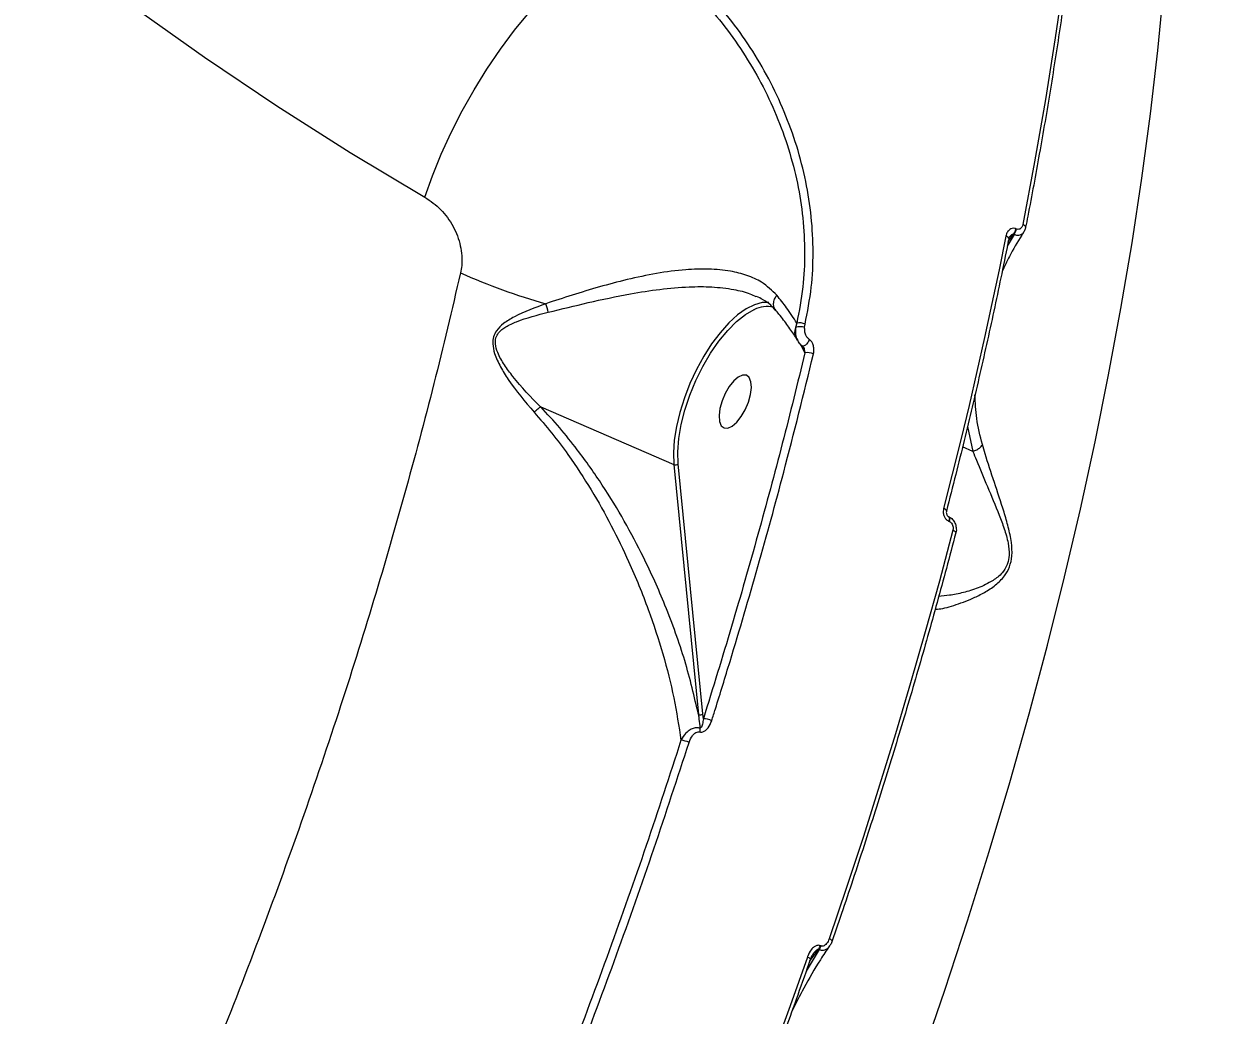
# Model space of a CAD drawing. Header units: millimetres. Extents: x -6901 to 7060, y -7557 to 6158.
# Drawn here: x 2441.8 to 2630.1, y -3014.3 to -2858.6 of the extents above; entities that cross this region are included whole.
import ezdxf

# ---------------------------------------------------------------- set-up
doc = ezdxf.new("R2010")
doc.units = ezdxf.units.MM
for name, color, linetype in [('DIKOM_ОБЪЕКТ', 7, 'Continuous'), ('DIKOM_РАЗМЕР_ЗОНА', 7, 'Continuous'), ('DIKOM_РАЗМЕР_ОБЪЕКТА', 7, 'Continuous')]:
    doc.layers.add(name, color=color, linetype=linetype)
doc.styles.add('style1', font='arial.ttf', dxfattribs={"width": 0.8})
doc.dimstyles.new('1-50', dxfattribs={"dimtxt": 300, "dimasz": 200, "dimexe": 100, "dimexo": 0, "dimgap": 100, "dimtad": 1, "dimtxsty": 'style1', "dimcen": 200, "dimclrd": 7, "dimclre": 7, "dimclrt": 7, "dimadec": 1, "dimazin": 2, "dimtfac": 1, "dimtmove": 0, "dimatfit": 2, "dimfxl": 0, "dimlwd": 25, "dimlwe": 18, "dimarcsym": 0})

# ---------------------------------------------------------------- blocks, each defined once
blk = doc.blocks.new('*D1')
at = {"layer": 'Defpoints', "color": 0, "transparency": 16777216}
for p in [(-4076.66, -462.32), (4983.51, -3127.59), (4983.51, -6854.07)]:
    blk.add_point(p, dxfattribs=at)
at = {"layer": 'DIKOM_РАЗМЕР_ОБЪЕКТА', "color": 7, "lineweight": 18, "transparency": 16777216}
for p, q in [((-4076.66, -462.32), (-4076.66, -6954.07)), ((4983.51, -3127.59), (4983.51, -6954.07))]:
    blk.add_line(p, q, dxfattribs=at)
at = {"layer": 'DIKOM_РАЗМЕР_ОБЪЕКТА', "color": 7, "lineweight": 25, "transparency": 16777216}
blk.add_line((-3876.66, -6854.07), (4783.51, -6854.07), dxfattribs=at)
at = {"layer": 'DIKOM_РАЗМЕР_ОБЪЕКТА', "color": 7, "transparency": 16777216}
for points in [[(-3876.66, -6820.74), (-3876.66, -6887.4), (-4076.66, -6854.07)], [(4783.51, -6820.74), (4783.51, -6887.4), (4983.51, -6854.07)]]:
    blk.add_solid(points, dxfattribs=at)
at = {"layer": 'DIKOM_РАЗМЕР_ОБЪЕКТА', "color": 7, "transparency": 16777216, "insert": (453.43, -6600.9), "char_height": 300, "attachment_point": 5, "style": 'style1'}
blk.add_mtext('9050', dxfattribs=at)
blk = doc.blocks.new('*D2')
at = {"layer": 'Defpoints', "color": 0, "transparency": 16777216}
for p in [(-1102.73, 4151.17), (-5819.23, -4492.42), (4721.24, -4492.42)]:
    blk.add_point(p, dxfattribs=at)
at = {"layer": 'DIKOM_РАЗМЕР_ОБЪЕКТА', "color": 7, "lineweight": 18, "transparency": 16777216}
for p, q in [((-1102.73, 4151.17), (-5919.23, 4151.17)), ((4721.24, -4492.42), (-5919.23, -4492.42))]:
    blk.add_line(p, q, dxfattribs=at)
at = {"layer": 'DIKOM_РАЗМЕР_ОБЪЕКТА', "color": 7, "lineweight": 25, "transparency": 16777216}
blk.add_line((-5819.23, 3951.17), (-5819.23, -4292.42), dxfattribs=at)
at = {"layer": 'DIKOM_РАЗМЕР_ОБЪЕКТА', "color": 7, "transparency": 16777216}
for points in [[(-5852.56, 3951.17), (-5785.89, 3951.17), (-5819.23, 4151.17)], [(-5852.56, -4292.42), (-5785.89, -4292.42), (-5819.23, -4492.42)]]:
    blk.add_solid(points, dxfattribs=at)
at = {"layer": 'DIKOM_РАЗМЕР_ОБЪЕКТА', "color": 7, "transparency": 16777216, "insert": (-6072.4, -170.63), "char_height": 300, "attachment_point": 5, "rotation": 90, "style": 'style1'}
blk.add_mtext('8650', dxfattribs=at)
blk = doc.blocks.new('*D3')
at = {"layer": 'Defpoints', "color": 0, "transparency": 16777216}
for p in [(-1553.27, 6158.28), (-6450.85, -6312.94), (5659.92, -6312.94)]:
    blk.add_point(p, dxfattribs=at)
at = {"layer": 'DIKOM_РАЗМЕР_ЗОНА', "color": 7, "lineweight": 18, "transparency": 16777216}
for p, q in [((-1553.27, 6158.28), (-6550.85, 6158.28)), ((5659.92, -6312.94), (-6550.85, -6312.94))]:
    blk.add_line(p, q, dxfattribs=at)
at = {"layer": 'DIKOM_РАЗМЕР_ЗОНА', "color": 7, "lineweight": 25, "transparency": 16777216}
blk.add_line((-6450.85, 5958.28), (-6450.85, -6112.94), dxfattribs=at)
at = {"layer": 'DIKOM_РАЗМЕР_ЗОНА', "color": 7, "transparency": 16777216}
for points in [[(-6484.18, 5958.28), (-6417.52, 5958.28), (-6450.85, 6158.28)], [(-6484.18, -6112.94), (-6417.52, -6112.94), (-6450.85, -6312.94)]]:
    blk.add_solid(points, dxfattribs=at)
at = {"layer": 'DIKOM_РАЗМЕР_ЗОНА', "color": 7, "transparency": 16777216, "insert": (-6704.02, -77.33), "char_height": 300, "attachment_point": 5, "rotation": 90, "style": 'style1'}
blk.add_mtext('12500', dxfattribs=at)
blk = doc.blocks.new('*D4')
at = {"layer": 'Defpoints', "color": 0, "transparency": 16777216}
for p in [(-5588.2, -1083.32), (7059.54, -2218.88), (7059.54, -7457.08)]:
    blk.add_point(p, dxfattribs=at)
at = {"layer": 'DIKOM_РАЗМЕР_ЗОНА', "color": 7, "lineweight": 18, "transparency": 16777216}
for p, q in [((-5588.2, -1083.32), (-5588.2, -7557.08)), ((7059.54, -2218.88), (7059.54, -7557.08))]:
    blk.add_line(p, q, dxfattribs=at)
at = {"layer": 'DIKOM_РАЗМЕР_ЗОНА', "color": 7, "lineweight": 25, "transparency": 16777216}
blk.add_line((-5388.2, -7457.08), (6859.54, -7457.08), dxfattribs=at)
at = {"layer": 'DIKOM_РАЗМЕР_ЗОНА', "color": 7, "transparency": 16777216}
for points in [[(-5388.2, -7423.74), (-5388.2, -7490.41), (-5588.2, -7457.08)], [(6859.54, -7423.74), (6859.54, -7490.41), (7059.54, -7457.08)]]:
    blk.add_solid(points, dxfattribs=at)
at = {"layer": 'DIKOM_РАЗМЕР_ЗОНА', "color": 7, "transparency": 16777216, "insert": (735.67, -7203.9), "char_height": 300, "attachment_point": 5, "style": 'style1'}
blk.add_mtext('12650', dxfattribs=at)

msp = doc.modelspace()

# ---------------------------------------------------------------- linework, layer by layer
at = {"layer": 'DIKOM_ОБЪЕКТ', "color": 7, "linetype": 'Continuous', "lineweight": 15}
for p, q in [((2597.767, -2890.835), (2597.682, -2890.798)), ((2597.403, -2891.667), (2596.323, -2893.535)), ((2596.478, -2892.774), (2597.317, -2891.63)), ((2597.317, -2891.63), (2597.403, -2891.667)), ((2563.253, -2905.594), (2563.067, -2906.286)), ((2564.488, -2906.263), (2564.557, -2905.777)), ((2563.364, -2908.28), (2563.195, -2908.009)), ((2563.734, -2908.821), (2563.922, -2909.169)), ((2563.922, -2909.169), (2564.523, -2910.281)), ((2523.011, -2918.766), (2543.919, -2927.82)), ((2590.059, -2921.874), (2590.935, -2925.757)), ((2590.932, -2925.757), (2589.288, -2925.045)), ((2543.919, -2927.82), (2547.8, -2967.105)), ((2548.493, -2966.976), (2544.612, -2927.692)), ((2587.056, -2935.982), (2587.083, -2935.994)), ((2587.17, -2936.755), (2587.197, -2936.767)), ((2548.569, -2967.76), (2548.493, -2966.976)), ((2566.769, -3004.026), (2564.725, -3007.42)), ((2565.257, -3005.912), (2566.668, -3003.983)), ((2566.668, -3003.983), (2566.769, -3004.026)), ((2567.059, -3003.464), (2566.958, -3003.421))]:
    msp.add_line(p, q, dxfattribs=at)
at = {"layer": 'DIKOM_ОБЪЕКТ', "color": 7, "linetype": 'Continuous', "lineweight": 15, "flags": 128}
for points in [[(2358.859, -2761.141), (2367.842, -2771.803), (2377.068, -2782.216), (2386.534, -2792.375), (2396.232, -2802.273), (2406.158, -2811.906), (2416.307, -2821.267), (2426.673, -2830.352), (2437.251, -2839.157), (2448.033, -2847.675), (2459.015, -2855.902), (2470.191, -2863.834), (2481.554, -2871.467), (2493.098, -2878.796), (2504.817, -2885.817)], [(2609.162, -2813.882), (2608.424, -2823.035), (2607.523, -2832.309), (2606.462, -2841.696), (2605.24, -2851.191), (2603.858, -2860.787), (2602.318, -2870.477), (2600.62, -2880.254), (2598.765, -2890.113)], [(2504.817, -2885.817), (2506.007, -2882.458), (2507.39, -2879.061), (2508.953, -2875.658), (2510.682, -2872.278), (2512.56, -2868.954), (2514.572, -2865.715), (2516.698, -2862.591), (2518.919, -2859.61), (2521.216, -2856.8), (2523.566, -2854.186), (2525.949, -2851.793), (2528.342, -2849.64), (2530.724, -2847.75), (2533.074, -2846.138), (2535.37, -2844.819)], [(2582.796, -3021.266), (2586.529, -3010.384), (2590.096, -2999.505), (2593.492, -2988.637), (2596.715, -2977.791), (2599.762, -2966.978), (2602.629, -2956.207), (2605.314, -2945.487), (2607.815, -2934.83), (2610.13, -2924.246), (2612.255, -2913.742), (2614.189, -2903.331), (2615.931, -2893.021), (2617.478, -2882.822), (2618.83, -2872.744), (2619.984, -2862.796), (2620.941, -2852.986)], [(2599.21, -2890.561), (2599.211, -2890.505), (2599.183, -2890.425), (2599.122, -2890.343), (2599.03, -2890.261), (2598.909, -2890.184), (2598.765, -2890.113)], [(2596.113, -2891.935), (2595.04, -2897.224), (2593.923, -2902.532), (2592.762, -2907.859), (2591.559, -2913.203), (2590.312, -2918.564), (2589.023, -2923.94), (2587.691, -2929.33), (2586.317, -2934.733)], [(2596.558, -2892.38), (2596.561, -2892.343), (2596.54, -2892.26), (2596.481, -2892.175), (2596.388, -2892.091), (2596.264, -2892.009), (2596.113, -2891.935)], [(2558.853, -2902.382), (2557.825, -2902.391), (2556.588, -2902.718), (2555.278, -2903.371), (2553.922, -2904.336), (2552.55, -2905.592), (2551.191, -2907.113), (2549.876, -2908.864), (2548.631, -2910.809), (2547.486, -2912.904), (2546.463, -2915.104), (2545.586, -2917.363), (2544.874, -2919.63), (2544.342, -2921.856), (2544.001, -2923.994), (2543.859, -2925.996), (2543.919, -2927.82)], [(2544.612, -2927.692), (2544.556, -2925.82), (2544.719, -2923.757), (2545.096, -2921.554), (2545.677, -2919.264), (2546.45, -2916.941), (2547.395, -2914.643), (2548.49, -2912.424), (2549.708, -2910.339), (2551.019, -2908.438), (2552.392, -2906.766), (2553.795, -2905.364), (2555.192, -2904.265), (2556.55, -2903.497), (2556.586, -2903.481)], [(2565.238, -2908.195), (2565.118, -2908.439), (2564.964, -2908.678), (2564.79, -2908.893), (2564.609, -2909.066), (2564.437, -2909.183), (2564.286, -2909.235), (2564.17, -2909.218), (2564.159, -2909.212)], [(2551.835, -2922.087), (2552.425, -2922.114), (2553.11, -2921.803), (2553.832, -2921.18), (2554.535, -2920.294), (2555.16, -2919.217), (2555.658, -2918.038), (2555.988, -2916.85), (2556.123, -2915.751), (2556.053, -2914.829), (2555.782, -2914.159), (2555.334, -2913.796), (2554.744, -2913.769), (2554.06, -2914.079), (2553.337, -2914.703), (2552.635, -2915.589), (2552.009, -2916.665), (2551.511, -2917.845), (2551.181, -2919.033), (2551.046, -2920.132), (2551.117, -2921.054), (2551.387, -2921.723), (2551.835, -2922.087)], [(2586.773, -2935.13), (2586.775, -2935.096), (2586.75, -2935.029), (2586.689, -2934.956), (2586.594, -2934.881), (2586.468, -2934.805), (2586.317, -2934.733)], [(2587.053, -2935.981), (2587.062, -2935.985), (2587.145, -2936.057), (2587.2, -2936.178), (2587.223, -2936.342), (2587.213, -2936.538), (2587.17, -2936.755)], [(2587.084, -2935.994), (2587.09, -2935.997), (2587.173, -2936.069), (2587.227, -2936.19), (2587.25, -2936.354), (2587.24, -2936.55), (2587.197, -2936.767)], [(2587.779, -2938.154), (2585.655, -2946.125), (2583.441, -2954.119), (2581.139, -2962.13), (2578.749, -2970.157), (2576.273, -2978.195), (2573.711, -2986.242), (2571.064, -2994.293), (2568.334, -3002.346)], [(2588.236, -2938.548), (2588.236, -2938.499), (2588.204, -2938.435), (2588.14, -2938.366), (2588.046, -2938.294), (2587.924, -2938.222), (2587.779, -2938.154)], [(2564.911, -3005.214), (2562.203, -3012.868), (2559.421, -3020.515), (2556.569, -3028.154), (2553.645, -3035.78), (2550.652, -3043.392), (2547.591, -3050.986), (2544.462, -3058.559), (2541.267, -3066.109)]]:
    msp.add_lwpolyline(points, dxfattribs=at)
at = {"layer": 'DIKOM_ОБЪЕКТ', "color": 7, "linetype": 'Continuous', "lineweight": 15}
for centre, radius, start, end in [((2595.557, -2890.363), 2.169, 324.24459, 348.43555), ((2595.643, -2890.4), 2.169, 324.24459, 348.43555), ((2551.735, -2804.621), 101.849, 246.06575, 254.08286), ((2516.21, -2905.55), 8.159, 11.6828, 21.45299), ((2558.555, -2907.293), 4.29, 76.5095, 117.31832), ((2564.798, -2907.047), 1.891, 156.26785, 209.94359), ((2563.823, -2909.072), 2.886, 76.6814, 105.18359), ((2563.594, -2907.898), 2.329, 65.57705, 98.4151), ((2564.919, -2912.476), 2.23, 64.61522, 100.22924), ((2544.168, -2927.229), 0.642, 247.18027, 313.77797), ((2548.049, -2966.513), 0.642, 247.18115, 313.77533), ((2548.441, -2971.173), 3.415, 65.07519, 87.851), ((2546.502, -2969.53), 1.564, 348.34177, 10.51076), ((2544.751, -2974.948), 3.806, 65.60434, 85.37771), ((2568.145, -3003.162), 0.838, 36.80558, 76.90855), ((2564.907, -3002.719), 2.168, 324.33291, 341.10757), ((2565.008, -3002.762), 2.168, 324.32804, 341.10253), ((2564.727, -3006.032), 0.839, 37.35857, 77.33555)]:
    msp.add_arc(centre, radius, start, end, dxfattribs=at)
for points, knots in [([(2609.598, -2814.391), (2609.473, -2816.063), (2609.108, -2820.913), (2608.37, -2829.043), (2607.325, -2838.817), (2606.102, -2848.713), (2604.705, -2858.719), (2603.133, -2868.831), (2601.419, -2878.86), (2600.073, -2886.124), (2599.324, -2889.975), (2599.21, -2890.561)], [0, 0, 0, 0, 0.06885, 0.1996948, 0.3305368, 0.4613733, 0.5922059, 0.7230346, 0.8538573, 0.9777915, 1, 1, 1, 1]), ([(2564.557, -2905.777), (2564.928, -2903.861), (2565.641, -2900.175), (2565.899, -2894.5), (2565.615, -2888.923), (2564.753, -2883.331), (2563.322, -2877.802), (2561.364, -2872.399), (2558.916, -2867.189), (2555.996, -2862.255), (2552.696, -2857.606), (2550.203, -2854.826), (2548.959, -2853.438)], [0, 0, 0, 0, 0.1070832, 0.2059738, 0.305183, 0.4040755, 0.5033362, 0.6029165, 0.7021781, 0.8013469, 0.9008319, 1, 1, 1, 1]), ([(2547.928, -2854.357), (2549.149, -2855.717), (2551.594, -2858.439), (2554.833, -2862.993), (2557.699, -2867.825), (2560.103, -2872.926), (2562.026, -2878.216), (2563.433, -2883.629), (2564.281, -2889.102), (2564.562, -2894.56), (2564.313, -2900.113), (2563.616, -2903.719), (2563.253, -2905.594)], [0, 0, 0, 0, 0.0992798, 0.1988744, 0.2981535, 0.3974218, 0.4970079, 0.5962717, 0.6950878, 0.794221, 0.8930333, 1, 1, 1, 1]), ([(2504.817, -2885.817), (2505.683, -2886.422), (2507.395, -2887.62), (2509.345, -2890.34), (2510.525, -2893.409), (2510.737, -2895.977), (2510.486, -2897.336), (2510.416, -2897.713)], [0, 0, 0, 0, 0.2385246, 0.4713399, 0.6968034, 0.9159927, 1, 1, 1, 1]), ([(2598.914, -2891.337), (2598.81, -2891.488), (2597.968, -2892.721), (2596.808, -2894.781), (2595.892, -2896.716), (2595.516, -2897.512)], [0, 0, 0, 0, 0.0762683, 0.6200792, 1, 1, 1, 1]), ([(2597.682, -2890.798), (2597.624, -2890.776), (2597.421, -2890.701), (2597.066, -2890.709), (2596.66, -2890.907), (2596.298, -2891.309), (2596.178, -2891.713), (2596.113, -2891.935)], [0, 0, 0, 0, 0.079653, 0.2757441, 0.4707502, 0.7105466, 1, 1, 1, 1]), ([(2597.403, -2891.667), (2597.481, -2891.695), (2597.74, -2891.785), (2598.157, -2891.812), (2598.613, -2891.68), (2598.804, -2891.451), (2598.906, -2891.33)], [0, 0, 0, 0, 0.1252779, 0.4125356, 0.6878088, 1, 1, 1, 1]), ([(2598.765, -2890.113), (2598.722, -2890.26), (2598.646, -2890.521), (2598.413, -2890.775), (2598.159, -2890.895), (2597.935, -2890.897), (2597.806, -2890.849), (2597.767, -2890.835)], [0, 0, 0, 0, 0.3025634, 0.5347009, 0.725475, 0.9171505, 1, 1, 1, 1]), ([(2599.195, -2890.556), (2599.183, -2890.638), (2599.143, -2890.922), (2598.99, -2891.163), (2598.881, -2891.334)], [0, 0, 0, 0, 0.2895823, 1, 1, 1, 1]), ([(2596.558, -2892.38), (2596.191, -2894.2), (2595.127, -2899.481), (2593.237, -2908.28), (2590.832, -2918.791), (2588.659, -2927.75), (2587.264, -2933.209), (2586.773, -2935.13)], [0, 0, 0, 0, 0.12933, 0.375078, 0.6208231, 0.866565, 1, 1, 1, 1]), ([(2596.694, -2892.043), (2596.692, -2892.046), (2596.664, -2892.075), (2596.597, -2892.194), (2596.575, -2892.335), (2596.567, -2892.386)], [0, 0, 0, 0, 0.057051, 0.6607769, 1, 1, 1, 1]), ([(2596.696, -2892.048), (2596.753, -2891.972), (2596.86, -2891.827), (2597.027, -2891.688), (2597.161, -2891.625), (2597.248, -2891.609), (2597.297, -2891.624), (2597.317, -2891.63)], [0, 0, 0, 0, 0.3484016, 0.6635879, 0.7940455, 0.9133404, 1, 1, 1, 1]), ([(2560.111, -2901.226), (2559.366, -2900.494), (2558.057, -2899.209), (2555.467, -2898.068), (2552.697, -2897.353), (2549.45, -2897.057), (2545.554, -2897.176), (2541.228, -2897.754), (2536.664, -2898.725), (2532.216, -2899.911), (2527.929, -2901.206), (2525.177, -2902.113), (2523.803, -2902.566)], [0, 0, 0, 0, 0.1044902, 0.1833867, 0.2623365, 0.3558366, 0.4494198, 0.5631924, 0.6770792, 0.7845056, 0.8924062, 1, 1, 1, 1]), ([(2510.416, -2897.713), (2509.054, -2903.504), (2506.328, -2915.094), (2501.632, -2932.649), (2496.508, -2950.273), (2490.85, -2968.175), (2484.653, -2986.317), (2477.912, -3004.658), (2470.733, -3022.902), (2462.914, -3041.52), (2454.428, -3060.45), (2445.262, -3079.614), (2435.585, -3098.618), (2425.409, -3117.387), (2414.76, -3135.847), (2403.884, -3153.571), (2392.828, -3170.516), (2381.638, -3186.659), (2370.12, -3202.283), (2358.3, -3217.309), (2346.215, -3231.669), (2334.14, -3245.035), (2322.118, -3257.386), (2310.19, -3268.725), (2298.15, -3279.246), (2286.038, -3288.877), (2273.895, -3297.561), (2262.771, -3304.61), (2252.673, -3310.257), (2243.552, -3314.754), (2234.544, -3318.576), (2225.681, -3321.707), (2217.002, -3324.137), (2208.508, -3325.853), (2200.181, -3326.913), (2194.808, -3327.015), (2192.122, -3327.066)], [0, 0, 0, 0, 0.0277654, 0.0555639, 0.0833624, 0.1111276, 0.1400315, 0.168973, 0.1979143, 0.2268181, 0.2582449, 0.2896958, 0.3211226, 0.3534673, 0.3858386, 0.4181831, 0.4495061, 0.4808532, 0.5121759, 0.5444126, 0.5766757, 0.6089124, 0.6401611, 0.6714336, 0.702682, 0.7348413, 0.7670266, 0.7991857, 0.8241464, 0.8491071, 0.8742669, 0.8994269, 0.9244694, 0.9495121, 0.974756, 1, 1, 1, 1]), ([(2524.2, -2903.898), (2526.273, -2903.391), (2530.472, -2902.364), (2536.407, -2901.095), (2541.754, -2900.248), (2546.055, -2899.865), (2549.969, -2899.862), (2553.156, -2900.247), (2555.477, -2900.778), (2556.528, -2901.284), (2556.841, -2901.435)], [0, 0, 0, 0, 0.1908987, 0.386715, 0.5198765, 0.6560374, 0.7634321, 0.8734876, 0.9622244, 1, 1, 1, 1]), ([(2523.803, -2902.566), (2522.114, -2903.191), (2519.778, -2904.055), (2517.25, -2905.558), (2516.113, -2906.623), (2515.552, -2907.754), (2515.423, -2908.992), (2515.788, -2910.621), (2516.676, -2912.501), (2518.634, -2915.687), (2520.554, -2917.952), (2521.967, -2919.619)], [0, 0, 0, 0, 0.2311255, 0.319682, 0.3914238, 0.436716, 0.482245, 0.5456931, 0.6388383, 0.7342175, 1, 1, 1, 1]), ([(2559.879, -2903.584), (2559.646, -2903.315), (2559.093, -2902.676), (2558.102, -2901.963), (2557.262, -2901.584), (2556.941, -2901.439)], [0, 0, 0, 0, 0.3093904, 0.7359783, 1, 1, 1, 1]), ([(2559.945, -2903.533), (2559.854, -2903.419), (2559.638, -2903.15), (2559.575, -2902.546), (2559.719, -2901.902), (2559.95, -2901.458), (2560.087, -2901.261), (2560.111, -2901.226)], [0, 0, 0, 0, 0.2019749, 0.4782566, 0.7545345, 0.9561857, 1, 1, 1, 1]), ([(2563.253, -2905.594), (2562.746, -2904.804), (2561.844, -2903.399), (2560.639, -2901.887), (2560.111, -2901.226)], [0, 0, 0, 0, 0.5623891, 1, 1, 1, 1]), ([(2523.001, -2918.764), (2523, -2918.762), (2521.443, -2917.276), (2519.481, -2915.121), (2517.285, -2912.215), (2516.309, -2910.507), (2515.836, -2909.022), (2515.914, -2907.909), (2516.466, -2906.933), (2517.609, -2906.083), (2520.168, -2904.933), (2522.5, -2904.334), (2524.2, -2903.898)], [0, 0, 0, 0, 0.0003151, 0.2742195, 0.3691412, 0.463541, 0.5235448, 0.564864, 0.606181, 0.6747249, 0.7630182, 1, 1, 1, 1]), ([(2563.154, -2907.993), (2563.114, -2907.925), (2562.749, -2907.31), (2561.877, -2906.051), (2560.821, -2904.623), (2560.077, -2903.752), (2559.892, -2903.535)], [0, 0, 0, 0, 0.0498888, 0.4551467, 0.8642069, 1, 1, 1, 1]), ([(2563.067, -2906.286), (2563.042, -2906.565), (2562.986, -2907.177), (2563.138, -2907.931), (2563.374, -2908.305), (2563.44, -2908.41)], [0, 0, 0, 0, 0.3753158, 0.8244249, 1, 1, 1, 1]), ([(2565.238, -2908.195), (2565.126, -2908.102), (2564.902, -2907.915), (2564.643, -2907.44), (2564.486, -2906.873), (2564.487, -2906.457), (2564.488, -2906.263)], [0, 0, 0, 0, 0.2096582, 0.418172, 0.729846, 1, 1, 1, 1]), ([(2564.16, -2909.211), (2564.157, -2909.209), (2563.944, -2909.107), (2563.677, -2908.832), (2563.502, -2908.516), (2563.443, -2908.409)], [0, 0, 0, 0, 0.0089636, 0.6640555, 1, 1, 1, 1]), ([(2565.875, -2910.461), (2565.889, -2910.395), (2565.957, -2910.08), (2565.967, -2909.529), (2565.809, -2908.916), (2565.563, -2908.464), (2565.346, -2908.285), (2565.238, -2908.195)], [0, 0, 0, 0, 0.0843158, 0.4026599, 0.6518256, 0.8254975, 1, 1, 1, 1]), ([(2564.523, -2910.281), (2563.363, -2915.016), (2561.043, -2924.486), (2557.179, -2938.83), (2553.06, -2953.255), (2550.066, -2962.925), (2548.569, -2967.76)], [0, 0, 0, 0, 0.2493144, 0.4986296, 0.749314, 1, 1, 1, 1]), ([(2564.278, -2909.366), (2564.272, -2909.352), (2564.252, -2909.311), (2564.213, -2909.261), (2564.177, -2909.224), (2564.161, -2909.213), (2564.16, -2909.212), (2564.16, -2909.212)], [0, 0, 0, 0, 0.1636712, 0.4992638, 0.7705103, 0.9720162, 1, 1, 1, 1]), ([(2564.277, -2909.366), (2564.291, -2909.392), (2564.368, -2909.521), (2564.449, -2909.797), (2564.506, -2910.074), (2564.52, -2910.244), (2564.523, -2910.281)], [0, 0, 0, 0, 0.0788962, 0.4070968, 0.8735125, 1, 1, 1, 1]), ([(2549.881, -2968.076), (2550.076, -2967.454), (2551.053, -2964.344), (2553.54, -2956.26), (2557.179, -2943.847), (2561.619, -2927.719), (2564.352, -2916.637), (2565.875, -2910.461)], [0, 0, 0, 0, 0.0321572, 0.1607917, 0.4182841, 0.6757753, 1, 1, 1, 1]), ([(2592.414, -2924.692), (2592.073, -2923.332), (2591.431, -2920.773), (2591.308, -2918.108), (2591.25, -2916.859)], [0, 0, 0, 0, 0.5315883, 1, 1, 1, 1]), ([(2523.001, -2918.764), (2522.855, -2918.874), (2522.586, -2919.077), (2522.198, -2919.412), (2521.999, -2919.591), (2521.967, -2919.619)], [0, 0, 0, 0, 0.4994908, 0.9205297, 1, 1, 1, 1]), ([(2521.967, -2919.619), (2522.911, -2920.703), (2524.799, -2922.87), (2527.833, -2926.95), (2531.023, -2931.813), (2534.171, -2937.438), (2537.207, -2943.717), (2539.952, -2950.465), (2542.284, -2957.617), (2544.04, -2964.51), (2544.719, -2968.94), (2545.057, -2971.154)], [0, 0, 0, 0, 0.0661304, 0.1323029, 0.238336, 0.3447306, 0.4509765, 0.5939565, 0.7292237, 0.8647226, 1, 1, 1, 1]), ([(2523.011, -2918.766), (2523.01, -2918.765), (2523.007, -2918.764), (2523.003, -2918.763), (2523.002, -2918.764), (2523.001, -2918.764)], [0, 0, 0, 0, 0.3912803, 0.7826334, 1, 1, 1, 1]), ([(2547.8, -2967.105), (2547.147, -2964.301), (2545.839, -2958.695), (2542.841, -2950.381), (2539.557, -2943.031), (2536.218, -2936.719), (2532.78, -2931.058), (2529.322, -2926.161), (2526.048, -2922.049), (2524.023, -2919.86), (2523.011, -2918.766)], [0, 0, 0, 0, 0.1801418, 0.3602674, 0.5134836, 0.6278148, 0.7423234, 0.8564292, 0.9282352, 1, 1, 1, 1]), ([(2584.992, -2950.536), (2585.11, -2950.539), (2585.852, -2950.557), (2587.895, -2950.001), (2590.457, -2949.084), (2592.74, -2947.962), (2594.417, -2946.868), (2595.81, -2945.558), (2596.74, -2943.972), (2597.14, -2942.111), (2597.008, -2939.931), (2596.511, -2937.63), (2595.578, -2934.439), (2594.258, -2930.555), (2593.118, -2927.072), (2592.558, -2925.177), (2592.414, -2924.692)], [0, 0, 0, 0, 0.0239435, 0.1512434, 0.2809037, 0.347654, 0.4142831, 0.4730124, 0.5148336, 0.5572591, 0.6045759, 0.6601612, 0.7172506, 0.8364324, 0.9580977, 1, 1, 1, 1]), ([(2590.935, -2925.757), (2591.147, -2925.679), (2591.57, -2925.524), (2592.039, -2925.183), (2592.298, -2924.895), (2592.387, -2924.74), (2592.414, -2924.692)], [0, 0, 0, 0, 0.3252731, 0.650545, 0.8925607, 1, 1, 1, 1]), ([(2590.932, -2925.757), (2591.111, -2926.218), (2591.802, -2927.995), (2593.193, -2931.253), (2594.722, -2934.895), (2595.865, -2937.878), (2596.471, -2939.994), (2596.699, -2941.916), (2596.493, -2943.08), (2596.132, -2944.033), (2595.428, -2945.083), (2593.825, -2946.281), (2591.722, -2947.297), (2589.407, -2947.978), (2587.261, -2948.411), (2586.099, -2948.497), (2585.543, -2948.539)], [0, 0, 0, 0, 0.0463302, 0.1785936, 0.3107505, 0.3709614, 0.430868, 0.4790103, 0.5142651, 0.5212241, 0.5634294, 0.6249166, 0.7202598, 0.8162393, 0.9120845, 1, 1, 1, 1]), ([(2590.935, -2925.757), (2590.935, -2925.757), (2590.934, -2925.757), (2590.933, -2925.757), (2590.932, -2925.757), (2590.932, -2925.757)], [0, 0, 0, 0, 0.2846886, 0.6883144, 1, 1, 1, 1]), ([(2586.317, -2934.733), (2586.29, -2934.879), (2586.233, -2935.192), (2586.3, -2935.69), (2586.49, -2936.155), (2586.785, -2936.539), (2587.042, -2936.683), (2587.17, -2936.755)], [0, 0, 0, 0, 0.1890258, 0.4045011, 0.606835, 0.8033622, 1, 1, 1, 1]), ([(2586.778, -2935.134), (2586.768, -2935.169), (2586.74, -2935.269), (2586.747, -2935.466), (2586.798, -2935.665), (2586.872, -2935.812), (2586.954, -2935.914), (2587.022, -2935.966), (2587.044, -2935.975), (2587.053, -2935.978)], [0, 0, 0, 0, 0.1233425, 0.3445652, 0.5155403, 0.658445, 0.7817073, 0.9141441, 1, 1, 1, 1]), ([(2587.078, -2936.009), (2587.122, -2936.023), (2587.369, -2936.1), (2587.748, -2936.438), (2588.148, -2937.017), (2588.324, -2937.75), (2588.347, -2938.306), (2588.236, -2938.547), (2588.236, -2938.548)], [0, 0, 0, 0, 0.046127, 0.260727, 0.4870049, 0.7319257, 0.999471, 1, 1, 1, 1]), ([(2588.236, -2938.548), (2587.744, -2940.414), (2586.318, -2945.827), (2583.835, -2954.818), (2580.737, -2965.525), (2577.481, -2976.256), (2574.07, -2987.004), (2571.161, -2995.808), (2569.375, -3001.027), (2568.816, -3002.66)], [0, 0, 0, 0, 0.0879812, 0.2551531, 0.4223251, 0.5894955, 0.756663, 0.9238295, 1, 1, 1, 1]), ([(2587.197, -2936.767), (2587.284, -2936.816), (2587.458, -2936.915), (2587.659, -2937.177), (2587.79, -2937.495), (2587.837, -2937.838), (2587.798, -2938.054), (2587.779, -2938.154)], [0, 0, 0, 0, 0.1951452, 0.390069, 0.5932823, 0.8110872, 1, 1, 1, 1]), ([(2547.8, -2967.105), (2547.827, -2967.341), (2547.91, -2968.054), (2547.987, -2968.768), (2548.039, -2969.245)], [0, 0, 0, 0, 0.3320154, 1, 1, 1, 1]), ([(2548.033, -2969.846), (2548.081, -2969.855), (2548.235, -2969.886), (2548.544, -2969.837), (2548.95, -2969.609), (2549.485, -2969.054), (2549.724, -2968.463), (2549.881, -2968.076)], [0, 0, 0, 0, 0.0555195, 0.1783896, 0.3495216, 0.5729104, 1, 1, 1, 1]), ([(2548.569, -2967.76), (2548.534, -2968.042), (2548.481, -2968.46), (2548.333, -2968.922), (2548.216, -2969.139), (2548.116, -2969.239), (2548.055, -2969.243), (2548.039, -2969.245)], [0, 0, 0, 0, 0.4939199, 0.7307682, 0.8854486, 0.9700933, 1, 1, 1, 1]), ([(2548.039, -2969.245), (2547.966, -2969.228), (2547.729, -2969.173), (2547.256, -2969.188), (2546.622, -2969.398), (2545.885, -2969.913), (2545.362, -2970.554), (2545.119, -2971.033), (2545.057, -2971.154)], [0, 0, 0, 0, 0.0635373, 0.2059405, 0.3867597, 0.5938549, 0.8977564, 1, 1, 1, 1]), ([(2546.323, -2971.481), (2546.473, -2971.112), (2546.694, -2970.566), (2547.188, -2970.055), (2547.557, -2969.849), (2547.845, -2969.807), (2547.989, -2969.837), (2548.033, -2969.846)], [0, 0, 0, 0, 0.4385525, 0.6486844, 0.8192345, 0.9451666, 1, 1, 1, 1]), ([(2545.057, -2971.154), (2543.258, -2976.668), (2539.66, -2987.697), (2533.798, -3004.28), (2527.629, -3020.872), (2523.224, -3031.9), (2521.021, -3037.414)], [0, 0, 0, 0, 0.2491006, 0.4982005, 0.7491011, 1, 1, 1, 1]), ([(2522.235, -3037.887), (2524.427, -3032.4), (2528.811, -3021.427), (2534.982, -3004.839), (2540.874, -2988.18), (2544.507, -2977.047), (2546.323, -2971.481)], [0, 0, 0, 0, 0.2491004, 0.4981993, 0.7490996, 1, 1, 1, 1]), ([(2568.334, -3002.346), (2568.221, -3002.61), (2568.057, -3002.991), (2567.703, -3003.345), (2567.453, -3003.484), (2567.231, -3003.519), (2567.112, -3003.481), (2567.059, -3003.464)], [0, 0, 0, 0, 0.4370724, 0.628846, 0.7908732, 0.9060497, 1, 1, 1, 1]), ([(2568.804, -3002.656), (2568.77, -3002.765), (2568.681, -3003.054), (2568.509, -3003.3), (2568.402, -3003.452)], [0, 0, 0, 0, 0.3784589, 1, 1, 1, 1]), ([(2568.376, -3003.46), (2567.897, -3004.179), (2566.451, -3006.352), (2564.473, -3009.767), (2563.096, -3012.49), (2562.486, -3013.695)], [0, 0, 0, 0, 0.2158873, 0.6527366, 1, 1, 1, 1]), ([(2566.958, -3003.421), (2566.874, -3003.395), (2566.686, -3003.336), (2566.334, -3003.397), (2565.924, -3003.624), (2565.402, -3004.159), (2565.082, -3004.742), (2564.93, -3005.162), (2564.911, -3005.214)], [0, 0, 0, 0, 0.0927988, 0.2061551, 0.3692745, 0.5724261, 0.9471451, 1, 1, 1, 1]), ([(2565.8, -3004.742), (2565.821, -3004.709), (2565.926, -3004.543), (2566.133, -3004.311), (2566.368, -3004.084), (2566.531, -3003.986), (2566.618, -3003.971), (2566.651, -3003.976), (2566.666, -3003.982), (2566.668, -3003.983)], [0, 0, 0, 0, 0.0995167, 0.4963866, 0.768543, 0.9121395, 0.9561279, 0.993082, 1, 1, 1, 1]), ([(2566.769, -3004.026), (2566.874, -3004.061), (2567.105, -3004.136), (2567.496, -3004.136), (2567.905, -3003.992), (2568.235, -3003.763), (2568.35, -3003.538), (2568.386, -3003.466)], [0, 0, 0, 0, 0.1631769, 0.3559461, 0.6055841, 0.8749015, 1, 1, 1, 1]), ([(2565.394, -3005.523), (2564.732, -3007.409), (2562.811, -3012.879), (2559.521, -3021.926), (2555.48, -3032.65), (2551.3, -3043.347), (2547.059, -3053.822), (2543.858, -3061.478), (2542.106, -3065.58), (2541.782, -3066.338)], [0, 0, 0, 0, 0.0925225, 0.2683158, 0.444112, 0.6199082, 0.7957024, 0.9622463, 1, 1, 1, 1]), ([(2565.801, -3004.73), (2565.698, -3004.885), (2565.534, -3005.129), (2565.44, -3005.422), (2565.406, -3005.529)], [0, 0, 0, 0, 0.6353568, 1, 1, 1, 1])]:
    msp.add_open_spline(points, degree=3, knots=knots, dxfattribs=at)

# ---------------------------------------------------------------- dimensions: what is measured, and where the dimension line sits
at = {"layer": 'DIKOM_РАЗМЕР_ЗОНА'}
dim = msp.add_linear_dim(base=(-6450.85, -6312.937), p1=(-1553.272, 6158.285), p2=(5659.925, -6312.937), angle=90, text='12500', dimstyle='1-50', dxfattribs=at)
dim.commit()
dim.dimension.update_dxf_attribs({"geometry": '*D3', "text_midpoint": (-6450.85, -77.326), "dimtype": 160})
dim = msp.add_linear_dim(base=(7059.538, -7457.077), p1=(-5588.199, -1083.325), p2=(7059.538, -2218.883), text='12650', dimstyle='1-50', dxfattribs=at)
dim.commit()
dim.dimension.update_dxf_attribs({"geometry": '*D4', "text_midpoint": (735.669, -7457.077), "dimtype": 160})
at = {"layer": 'DIKOM_РАЗМЕР_ОБЪЕКТА'}
dim = msp.add_linear_dim(base=(-5819.225, -4492.425), p1=(-1102.732, 4151.169), p2=(4721.24, -4492.425), angle=90, text='8650', dimstyle='1-50', dxfattribs=at)
dim.commit()
dim.dimension.update_dxf_attribs({"geometry": '*D2', "text_midpoint": (-5819.225, -170.628), "dimtype": 160})
dim = msp.add_linear_dim(base=(4983.514, -6854.07), p1=(-4076.663, -462.325), p2=(4983.514, -3127.595), text='9050', dimstyle='1-50', dxfattribs=at)
dim.commit()
dim.dimension.update_dxf_attribs({"geometry": '*D1', "text_midpoint": (453.425, -6854.07), "dimtype": 160})

doc.saveas('drawing.dxf')
